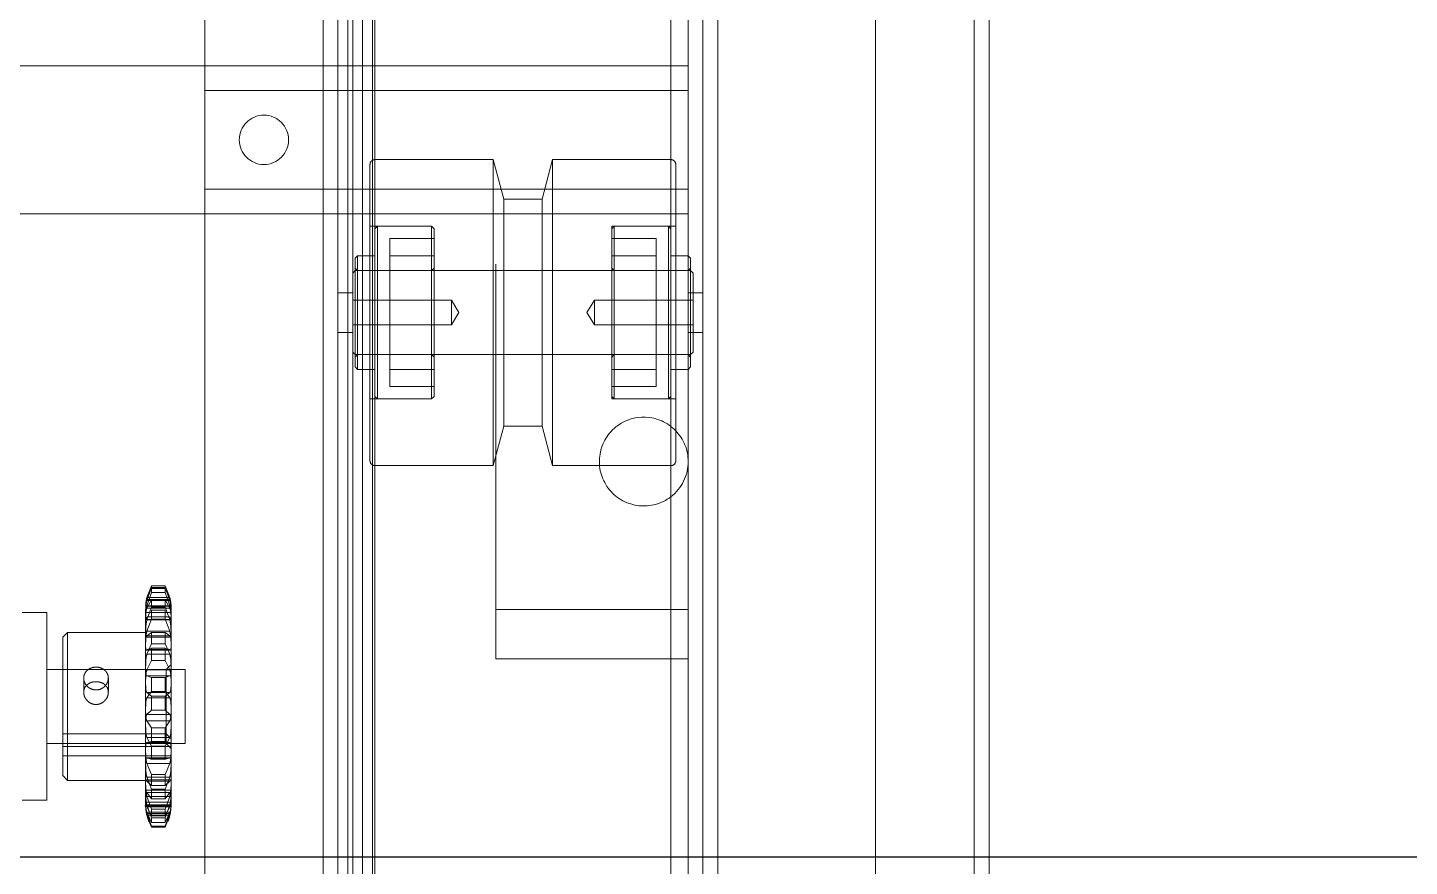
# Model space of a CAD drawing. Extents: x 539033 to 804858, y 468425 to 1263560.
# Drawn here: x 744572.3 to 744852.4, y 510506.8 to 510676.7 of the extents above; entities that cross this region are included whole.
import ezdxf

# ---------------------------------------------------------------- set-up
doc = ezdxf.new("R2010")
doc.units = 0
doc.header["$LTSCALE"] = 1000
doc.header["$MEASUREMENT"] = 0
doc.linetypes.add('ACAD_ISO02W100', pattern=[15, 12, -3])
doc.layers.get('0').update_dxf_attribs({"linetype": 'CONTINUOUS'})
doc.layers.add('摄像头', color=7, linetype='CONTINUOUS')
doc.layers.add('虚线', color=6, linetype='ACAD_ISO02W100', lineweight=18)

# ---------------------------------------------------------------- blocks, each defined once
blk = doc.blocks.new('A$C54714A9A')
at = {"layer": '摄像头', "color": 0, "lineweight": 25, "ltscale": 100}
blk.add_line((224.65, 2510.62), (224.65, 180.35), dxfattribs=at)
at = {"layer": '虚线', "color": 0, "linetype": 'ACAD_ISO02W100', "lineweight": 15}
for p, q in [((1178, 1533.76), (10, 1533.76)), ((1025, 1530.76), (10, 1530.76)), ((1175, 1530.76), (10, 1530.76)), ((1155, 1510.76), (10, 1510.76)), ((917, 1478.76), (116, 1478.76)), ((116, 1478.76), (1067, 1478.76)), ((1052, 1475.76), (126, 1475.76)), ((327, 1473.76), (326.5, 1473.26)), ((343, 1473.76), (327, 1473.76)), ((331, 1475.76), (331, 1472.76)), ((332.5, 1473.76), (332.5, 1453.76)), ((337.5, 1453.76), (337.5, 1473.76)), ((339, 1472.76), (339, 1475.76)), ((343.5, 1473.26), (343, 1473.76)), ((1052, 1472.76), (126, 1472.76)), ((264.83, 1469.26), (264.83, 1472.76)), ((274.83, 1472.76), (274.83, 1469.26)), ((324, 1473.26), (323.5, 1472.76)), ((323.5, 1472.76), (323.5, 1470.26)), ((324, 1473.26), (346, 1473.26)), ((326, 1473.26), (326.5, 1472.76)), ((326.5, 1473.26), (326.5, 1405.26)), ((326.5, 1472.76), (326.5, 1457.76)), ((343.5, 1472.76), (344, 1473.26)), ((343.5, 1405.26), (343.5, 1473.26)), ((343.5, 1457.76), (343.5, 1472.76)), ((346.5, 1472.76), (346, 1473.26)), ((346.5, 1470.26), (346.5, 1472.76)), ((355, 1472.76), (355, 1470.26)), ((360, 1472.76), (360, 1470.26)), ((380, 1472.76), (380, 1469.26)), ((385, 1472.76), (385, 1469.26)), ((45, 1469.26), (1044.63, 1469.26)), ((264.83, 1433.76), (264.83, 1469.26)), ((274.83, 1469.26), (274.83, 1433.76)), ((304, 1469.26), (304, 1445.26)), ((305, 1470.26), (365, 1470.26)), ((317.5, 1470.26), (317.5, 1457.26)), ((318, 1469.26), (317.5, 1468.76)), ((317.5, 1468.76), (352.5, 1468.76)), ((317.5, 1468.76), (317.5, 1457.76)), ((323.5, 1470.26), (323.5, 1469.26)), ((346.5, 1469.26), (346.5, 1470.26)), ((352.5, 1468.76), (352, 1469.26)), ((352.5, 1457.26), (352.5, 1470.26)), ((352.5, 1457.76), (352.5, 1468.76)), ((355, 1470.26), (355, 1408.26)), ((360, 1470.26), (360, 1408.26)), ((366, 1445.26), (366, 1469.26)), ((380, 1469.26), (380, 1409.26)), ((385, 1469.26), (385, 1409.26)), ((320, 1466.26), (350, 1466.26)), ((320, 1466.26), (320, 1457.26)), ((323.5, 1466.26), (323.5, 1457.26)), ((346.5, 1457.26), (346.5, 1466.26)), ((350, 1457.26), (350, 1466.26)), ((317.5, 1457.76), (352.5, 1457.76)), ((317.5, 1457.76), (318, 1457.26)), ((317.5, 1457.26), (352.5, 1457.26)), ((326.5, 1457.76), (326, 1457.26)), ((326.5, 1457.26), (326.5, 1421.26)), ((344, 1457.26), (343.5, 1457.76)), ((343.5, 1421.26), (343.5, 1457.26)), ((352, 1457.26), (352.5, 1457.76)), ((332.5, 1453.76), (333.2, 1453.76)), ((332.5, 1453.76), (335, 1452.25)), ((333.2, 1453.76), (337.5, 1453.76)), ((335, 1452.25), (337.5, 1453.76)), ((304, 1445.26), (366, 1445.26)), ((304, 1445.26), (312, 1443.16)), ((312, 1443.16), (358, 1443.16)), ((312, 1443.16), (312, 1435.36)), ((358, 1443.16), (366, 1445.26)), ((358, 1435.36), (358, 1443.16)), ((312, 1435.36), (304, 1433.26)), ((312, 1435.36), (358, 1435.36)), ((366, 1433.26), (358, 1435.36)), ((274.83, 1433.76), (264.83, 1433.76)), ((274.83, 1433.76), (334.83, 1433.76)), ((304, 1433.26), (366, 1433.26)), ((304, 1433.26), (304, 1409.26)), ((344.83, 1433.76), (334.83, 1433.76)), ((366, 1409.26), (366, 1433.26)), ((335, 1426.26), (332.5, 1424.76)), ((337.5, 1424.76), (335, 1426.26)), ((337.5, 1424.76), (332.5, 1424.76)), ((332.5, 1424.76), (332.5, 1404.76)), ((337.5, 1404.76), (337.5, 1424.76)), ((318, 1421.26), (317.5, 1420.76)), ((318, 1421.26), (317.5, 1420.76)), ((352.5, 1420.76), (317.5, 1420.76)), ((317.5, 1420.76), (317.5, 1409.76)), ((317.5, 1420.76), (317.5, 1408.26)), ((352, 1421.26), (318, 1421.26)), ((320, 1421.26), (320, 1412.26)), ((323.5, 1421.26), (323.5, 1412.26)), ((326, 1421.26), (326.5, 1420.76)), ((326.5, 1420.76), (326.5, 1405.76)), ((343.5, 1420.76), (344, 1421.26)), ((343.5, 1405.76), (343.5, 1420.76)), ((346.5, 1412.26), (346.5, 1421.26)), ((350, 1412.26), (350, 1421.26)), ((352.5, 1420.76), (352, 1421.26)), ((352.5, 1420.76), (352, 1421.26)), ((352.5, 1409.76), (352.5, 1420.76)), ((352.5, 1408.26), (352.5, 1420.76)), ((350, 1412.26), (320, 1412.26)), ((45, 1409.26), (925, 1409.26)), ((352.5, 1409.76), (317.5, 1409.76)), ((317.5, 1409.76), (318, 1409.26)), ((323.5, 1409.26), (323.5, 1408.26)), ((346.5, 1408.26), (346.5, 1409.26)), ((352, 1409.26), (352.5, 1409.76)), ((380, 1409.26), (380, 1404.76)), ((385, 1409.26), (385, 1404.76)), ((974, 1408.76), (116, 1408.76)), ((1067, 1406.76), (116, 1406.76)), ((304.13, 1408.76), (220.87, 1408.76)), ((385, 1408.76), (304.13, 1408.76)), ((305, 1408.26), (365, 1408.26)), ((323.5, 1408.26), (323.5, 1405.76)), ((346.5, 1405.76), (346.5, 1408.26)), ((355, 1408.26), (355, 1404.76)), ((360, 1408.26), (360, 1404.76)), ((449.13, 1408.76), (385, 1408.76)), ((1052, 1404.76), (72.97, 1404.76)), ((1052, 1403.76), (116, 1403.76)), ((323.5, 1405.76), (324, 1405.26)), ((346.5, 1405.76), (323.5, 1405.76)), ((346, 1405.26), (324, 1405.26)), ((326.5, 1405.76), (326, 1405.26)), ((326.5, 1405.26), (327, 1404.76)), ((331, 1404.76), (331, 1401.76)), ((339, 1401.76), (339, 1404.76)), ((343, 1404.76), (343.5, 1405.26)), ((344, 1405.26), (343.5, 1405.76)), ((346, 1405.26), (346.5, 1405.76)), ((355, 1404.76), (355, 1374.76)), ((360, 1404.76), (360, 1374.76)), ((380, 1404.76), (380, 1374.76)), ((385, 1404.76), (385, 1374.76)), ((1052, 1401.76), (72.97, 1401.76)), ((64, 1398.76), (1067, 1398.76)), ((917, 1398.76), (124, 1398.76)), ((1124, 1374.76), (64, 1374.76)), ((355, 1374.76), (355, 1331.76)), ((385, 1374.76), (385, 1122.76)), ((247.72, 1370.76), (247.72, 1367.96)), ((247.72, 1370.76), (262.72, 1370.76)), ((262.72, 1367.96), (262.72, 1370.76)), ((233.17, 1367.68), (230.73, 1366.76)), ((230.95, 1366.76), (233.52, 1367.68)), ((231.7, 1366.76), (233.79, 1367.68)), ((235.3, 1367.68), (232.65, 1366.76)), ((234.86, 1367.68), (233.04, 1366.76)), ((233.17, 1363.03), (233.17, 1367.68)), ((233.52, 1367), (233.52, 1367.68)), ((233.52, 1363.71), (233.52, 1367)), ((233.79, 1363.03), (233.79, 1367.68)), ((234.39, 1366.76), (237, 1367.68)), ((234.86, 1363.03), (234.86, 1367.68)), ((235.06, 1362.62), (235.06, 1367.93)), ((235.3, 1363.03), (235.3, 1367.68)), ((262.75, 1367.96), (235.5, 1367.96)), ((235.79, 1362.79), (235.79, 1367.92)), ((236.52, 1366.76), (237.77, 1367.68)), ((237, 1363.03), (237, 1367.68)), ((237.77, 1363.03), (237.77, 1367.68)), ((238.25, 1362.82), (238.25, 1367.9)), ((240.87, 1367.68), (238.47, 1366.76)), ((240.07, 1367.68), (239.19, 1366.76)), ((240.07, 1363.03), (240.07, 1367.68)), ((240.34, 1362.85), (240.34, 1367.86)), ((240.87, 1363.03), (240.87, 1367.68)), ((241.44, 1366.76), (243.63, 1367.68)), ((243.63, 1363.03), (243.63, 1367.68)), ((244.56, 1366.96), (244.56, 1363.75)), ((244.62, 1366.96), (244.77, 1367.68)), ((244.77, 1363.03), (244.77, 1367.68)), ((244.82, 1362.94), (244.82, 1367.77)), ((245.21, 1345.96), (245.21, 1367.96)), ((246.72, 1367.96), (247.72, 1366.96)), ((247.12, 1345.96), (247.12, 1367.96)), ((248.92, 1367.68), (247.19, 1366.76)), ((247.72, 1367.96), (247.72, 1345.96)), ((247.73, 1366.96), (247.72, 1366.96)), ((247.72, 1366.96), (247.72, 1345.96)), ((247.73, 1366.96), (249.64, 1366.96)), ((247.73, 1345.96), (247.73, 1366.96)), ((247.88, 1367.68), (247.88, 1363.03)), ((247.89, 1363.03), (247.89, 1367.68)), ((247.9, 1363.01), (247.9, 1367.7)), ((247.93, 1367.52), (248.12, 1366.76)), ((248.92, 1363.03), (248.92, 1367.68)), ((262.72, 1366.96), (249.64, 1366.96)), ((249.64, 1366.96), (249.64, 1345.96)), ((250.87, 1366.76), (252.27, 1367.68)), ((252.27, 1363.03), (252.27, 1367.68)), ((254.47, 1366.76), (253.57, 1367.68)), ((253.57, 1363.03), (253.57, 1367.68)), ((256.99, 1367.68), (258.27, 1366.76)), ((256.99, 1363.03), (256.99, 1367.68)), ((258.07, 1367.68), (257.3, 1366.76)), ((258.07, 1363.03), (258.07, 1367.68)), ((261.05, 1366.76), (261.41, 1367.68)), ((261.41, 1363.03), (261.41, 1367.68)), ((264.5, 1366.76), (262.66, 1367.68)), ((262.66, 1363.03), (262.66, 1367.68)), ((262.72, 1345.96), (262.72, 1367.96)), ((262.72, 1366.96), (263.72, 1367.96)), ((262.72, 1345.96), (262.72, 1366.96)), ((274.95, 1367.96), (262.75, 1367.96)), ((265.78, 1367.68), (267.89, 1366.76)), ((265.78, 1363.03), (265.78, 1367.68)), ((266.63, 1367.8), (266.63, 1362.91)), ((266.72, 1367.68), (267.05, 1366.76)), ((266.72, 1363.03), (266.72, 1367.68)), ((269.28, 1367.85), (269.28, 1362.86)), ((270.22, 1366.76), (269.49, 1367.68)), ((269.49, 1363.03), (269.49, 1367.68)), ((272.92, 1366.76), (270.46, 1367.68)), ((270.46, 1363.03), (270.46, 1367.68)), ((272.74, 1367.68), (275.33, 1366.76)), ((272.74, 1363.03), (272.74, 1367.68)), ((272.82, 1367.91), (272.82, 1362.8)), ((272.96, 1367.84), (273.38, 1367.68)), ((273.38, 1363.03), (273.38, 1367.68)), ((274.27, 1367.92), (274.27, 1362.79)), ((276.81, 1366.76), (275.1, 1367.68)), ((275.1, 1363.03), (275.1, 1367.68)), ((275.52, 1367.93), (275.52, 1362.78)), ((278.28, 1366.76), (275.63, 1367.68)), ((275.63, 1363.03), (275.63, 1367.68)), ((276.68, 1367.68), (279.28, 1366.76)), ((276.68, 1366.83), (276.68, 1367.68)), ((276.9, 1363.03), (276.9, 1367.68)), ((279.66, 1366.76), (277.27, 1367.68)), ((277.27, 1363.03), (277.27, 1367.68)), ((230.95, 1366.76), (230.73, 1366.76)), ((230.73, 1366.76), (230.73, 1363.96)), ((230.95, 1363.96), (230.95, 1366.76)), ((231.7, 1366.76), (232.65, 1366.76)), ((231.7, 1363.96), (231.7, 1366.76)), ((232.65, 1366.76), (232.65, 1363.96)), ((234.39, 1366.76), (233.04, 1366.76)), ((233.04, 1366.76), (233.04, 1363.96)), ((234.39, 1363.96), (234.39, 1366.76)), ((236.52, 1366.76), (238.47, 1366.76)), ((236.52, 1363.96), (236.52, 1366.76)), ((238.47, 1366.76), (238.47, 1363.96)), ((241.44, 1366.76), (239.19, 1366.76)), ((239.19, 1366.76), (239.19, 1363.96)), ((241.44, 1363.96), (241.44, 1366.76)), ((244.58, 1366.76), (247.19, 1366.76)), ((244.58, 1363.96), (244.58, 1366.76)), ((247.19, 1366.76), (247.19, 1363.96)), ((250.87, 1366.76), (248.12, 1366.76)), ((248.12, 1366.76), (248.12, 1363.96)), ((250.87, 1363.96), (250.87, 1366.76)), ((254.47, 1366.76), (257.3, 1366.76)), ((254.47, 1363.96), (254.47, 1366.76)), ((257.3, 1366.76), (257.3, 1363.96)), ((261.05, 1366.76), (258.27, 1366.76)), ((258.27, 1366.76), (258.27, 1363.96)), ((261.05, 1363.96), (261.05, 1366.76)), ((264.5, 1366.76), (267.05, 1366.76)), ((264.5, 1363.96), (264.5, 1366.76)), ((267.05, 1366.76), (267.05, 1363.96)), ((270.22, 1366.76), (267.89, 1366.76)), ((267.89, 1366.76), (267.89, 1363.96)), ((270.22, 1363.96), (270.22, 1366.76)), ((272.92, 1366.76), (274.75, 1366.76)), ((272.92, 1363.96), (272.92, 1366.76)), ((274.75, 1366.76), (274.75, 1363.96)), ((276.81, 1366.76), (275.33, 1366.76)), ((275.33, 1366.76), (275.33, 1363.96)), ((276.68, 1363.89), (276.68, 1366.83)), ((276.81, 1363.96), (276.81, 1366.76)), ((278.28, 1366.76), (279.08, 1366.76)), ((278.28, 1363.96), (278.28, 1366.76)), ((279.08, 1366.76), (279.08, 1363.96)), ((279.66, 1366.76), (279.28, 1366.76)), ((279.28, 1366.76), (279.28, 1363.96)), ((279.66, 1363.96), (279.66, 1366.76)), ((230.73, 1363.96), (231.88, 1363.52)), ((230.95, 1363.96), (230.73, 1363.96)), ((233.52, 1363.03), (230.95, 1363.96)), ((231.7, 1363.96), (232.65, 1363.96)), ((233.79, 1363.03), (231.7, 1363.96)), ((231.88, 1363.52), (233.17, 1363.03)), ((232.65, 1363.96), (235.3, 1363.03)), ((233.04, 1363.96), (234.86, 1363.03)), ((234.39, 1363.96), (233.04, 1363.96)), ((233.52, 1363.03), (233.52, 1363.71)), ((237, 1363.03), (234.39, 1363.96)), ((262.75, 1362.76), (235.5, 1362.76)), ((237.77, 1363.03), (236.52, 1363.96)), ((236.52, 1363.96), (238.47, 1363.96)), ((238.47, 1363.96), (240.87, 1363.03)), ((239.19, 1363.96), (240.07, 1363.03)), ((241.44, 1363.96), (239.19, 1363.96)), ((240.22, 1362.76), (240.22, 1346.96)), ((243.63, 1363.03), (241.44, 1363.96)), ((244.58, 1363.96), (247.19, 1363.96)), ((244.77, 1363.03), (244.62, 1363.75)), ((247.19, 1363.96), (248.92, 1363.03)), ((248.12, 1363.96), (247.93, 1363.19)), ((250.87, 1363.96), (248.12, 1363.96)), ((252.27, 1363.03), (250.87, 1363.96)), ((253.57, 1363.03), (254.47, 1363.96)), ((254.47, 1363.96), (257.3, 1363.96)), ((258.27, 1363.96), (256.99, 1363.03)), ((257.3, 1363.96), (258.07, 1363.03)), ((261.05, 1363.96), (258.27, 1363.96)), ((261.41, 1363.03), (261.05, 1363.96)), ((262.66, 1363.03), (264.5, 1363.96)), ((274.95, 1362.76), (262.75, 1362.76)), ((264.5, 1363.96), (267.05, 1363.96)), ((267.89, 1363.96), (265.78, 1363.03)), ((267.05, 1363.96), (266.72, 1363.03)), ((270.22, 1363.96), (267.89, 1363.96)), ((269.49, 1363.03), (270.22, 1363.96)), ((270.22, 1346.96), (270.22, 1362.76)), ((270.46, 1363.03), (272.92, 1363.96)), ((275.33, 1363.96), (272.74, 1363.03)), ((272.92, 1363.96), (274.75, 1363.96)), ((275.1, 1363.03), (276.81, 1363.96)), ((276.81, 1363.96), (275.33, 1363.96)), ((275.63, 1363.03), (278.28, 1363.96)), ((279.28, 1363.96), (276.68, 1363.03)), ((276.68, 1363.03), (276.68, 1363.89)), ((277.27, 1363.03), (279.66, 1363.96)), ((278.28, 1363.96), (279.08, 1363.96)), ((279.66, 1363.96), (279.28, 1363.96)), ((260.95, 1355.22), (258.08, 1355.22)), ((258.09, 1350.22), (260.95, 1350.22)), ((240.22, 1346.96), (241.22, 1345.96)), ((240.22, 1346.96), (260.95, 1346.96)), ((260.57, 1345.96), (241.22, 1345.96)), ((247.72, 1345.96), (247.72, 1342.76)), ((269.22, 1345.96), (260.57, 1345.96)), ((260.95, 1346.96), (270.22, 1346.96)), ((262.72, 1342.76), (262.72, 1345.96)), ((269.22, 1345.96), (270.22, 1346.96)), ((236.22, 1342.76), (236.22, 1337.76)), ((236.22, 1342.76), (274.22, 1342.76)), ((274.22, 1337.76), (274.22, 1342.76))]:
    blk.add_line(p, q, dxfattribs=at)
blk.add_circle((370, 1386.76), 5, dxfattribs=at)
for centre, radius, start, end in [((304.83, 1463.76), 9, 90, 142.3301), ((304.83, 1463.76), 9, 46.2383, 90), ((304.83, 1463.76), 9, 142.3301, 46.2383), ((305, 1469.26), 1, 90, 180), ((365, 1469.26), 1, 0, 90), ((305, 1409.26), 1, 180, 270), ((365, 1409.26), 1, 270, 0), ((235.5, 1357.86), 10.1, 90, 110.6381), ((274.95, 1357.86), 10.1, 82.387, 90), ((235.5, 1372.86), 10.1, 248.8096, 270)]:
    blk.add_arc(centre, radius, start, end, dxfattribs=at)
for points, knots in [([(235.04, 1367.93), (235.02, 1367.93), (234.99, 1367.94), (234.6, 1367.91), (233.99, 1367.85), (233.45, 1367.74), (233.17, 1367.68)], [0, 0, 0, 0, 0.221121, 0.478345, 0.734826, 1, 1, 1, 1]), ([(233.52, 1367.68), (233.8, 1367.74), (234.35, 1367.85), (235.05, 1367.91), (235.58, 1367.94), (235.71, 1367.93), (235.77, 1367.93)], [0, 0, 0, 0, 0.249643, 0.499462, 0.748564, 1, 1, 1, 1]), ([(235.76, 1367.92), (235.76, 1367.92), (235.77, 1367.91), (235.47, 1367.85), (235.06, 1367.74), (234.86, 1367.68)], [0, 0, 0, 0, 0.232348, 0.609744, 1, 1, 1, 1]), ([(238.23, 1367.9), (238.24, 1367.9), (238.28, 1367.93), (238.1, 1367.93), (237.67, 1367.94), (237, 1367.91), (236.17, 1367.85), (235.59, 1367.74), (235.3, 1367.68)], [0, 0, 0, 0, 0.023569, 0.215895, 0.410022, 0.604863, 0.799147, 1, 1, 1, 1]), ([(237, 1367.68), (237.28, 1367.74), (237.83, 1367.85), (238.68, 1367.91), (239.43, 1367.94), (240.02, 1367.94), (240.19, 1367.92), (240.28, 1367.91)], [0, 0, 0, 0, 0.199375, 0.398849, 0.597741, 0.798497, 1, 1, 1, 1]), ([(240.3, 1367.86), (240.31, 1367.85), (240.35, 1367.82), (240.19, 1367.74), (240.07, 1367.68)], [0, 0, 0, 0, 0.260197, 1, 1, 1, 1]), ([(244.78, 1367.77), (244.79, 1367.79), (244.82, 1367.87), (244.58, 1367.91), (244.09, 1367.94), (243.37, 1367.94), (242.54, 1367.91), (241.65, 1367.85), (241.13, 1367.74), (240.87, 1367.68)], [0, 0, 0, 0, 0.060403, 0.215396, 0.369928, 0.525921, 0.68249, 0.838604, 1, 1, 1, 1]), ([(243.63, 1367.68), (243.86, 1367.74), (244.31, 1367.85), (245.17, 1367.91), (246.03, 1367.94), (246.82, 1367.94), (247.44, 1367.91), (247.85, 1367.85), (247.88, 1367.74), (247.89, 1367.68)], [0, 0, 0, 0, 0.141536, 0.283145, 0.42434, 0.566862, 0.709906, 0.852548, 1, 1, 1, 1]), ([(247.73, 1366.96), (247.55, 1367.14), (247.23, 1367.47), (246.91, 1367.8), (246.76, 1367.96)], [0, 0, 0, 0, 0.549266, 1, 1, 1, 1]), ([(248.67, 1367.96), (248.81, 1367.8), (249.14, 1367.47), (249.46, 1367.14), (249.64, 1366.96)], [0, 0, 0, 0, 0.450745, 1, 1, 1, 1]), ([(253.57, 1367.68), (253.48, 1367.74), (253.31, 1367.85), (252.73, 1367.91), (251.98, 1367.94), (251.13, 1367.94), (250.27, 1367.91), (249.47, 1367.85), (249.11, 1367.74), (248.92, 1367.68)], [0, 0, 0, 0, 0.141507, 0.283118, 0.424314, 0.566835, 0.70988, 0.852516, 1, 1, 1, 1]), ([(252.27, 1367.68), (252.41, 1367.74), (252.69, 1367.85), (253.39, 1367.91), (254.21, 1367.94), (255.08, 1367.94), (255.9, 1367.91), (256.59, 1367.85), (256.86, 1367.74), (256.99, 1367.68)], [0, 0, 0, 0, 0.141524, 0.283131, 0.424326, 0.566849, 0.709893, 0.852534, 1, 1, 1, 1]), ([(262.66, 1367.68), (262.47, 1367.74), (262.09, 1367.85), (261.3, 1367.91), (260.44, 1367.94), (259.59, 1367.94), (258.86, 1367.91), (258.29, 1367.85), (258.14, 1367.74), (258.07, 1367.68)], [0, 0, 0, 0, 0.141532, 0.283143, 0.424337, 0.566858, 0.709908, 0.852541, 1, 1, 1, 1]), ([(261.41, 1367.68), (261.44, 1367.74), (261.5, 1367.85), (261.93, 1367.91), (262.57, 1367.94), (263.37, 1367.94), (264.24, 1367.91), (265.1, 1367.85), (265.55, 1367.74), (265.78, 1367.68)], [0, 0, 0, 0, 0.141537, 0.283143, 0.424336, 0.566861, 0.709907, 0.85254, 1, 1, 1, 1]), ([(270.46, 1367.68), (270.2, 1367.74), (269.69, 1367.85), (268.82, 1367.91), (268, 1367.94), (267.3, 1367.94), (266.83, 1367.91), (266.61, 1367.88), (266.65, 1367.81), (266.66, 1367.8)], [0, 0, 0, 0, 0.158985, 0.318051, 0.476649, 0.636736, 0.797419, 0.957639, 1, 1, 1, 1]), ([(269.49, 1367.68), (269.38, 1367.74), (269.25, 1367.82), (269.3, 1367.84), (269.3, 1367.85)], [0, 0, 0, 0, 0.803203, 1, 1, 1, 1]), ([(269.36, 1367.91), (269.45, 1367.92), (269.65, 1367.94), (270.26, 1367.94), (271.02, 1367.91), (271.9, 1367.85), (272.46, 1367.74), (272.74, 1367.68)], [0, 0, 0, 0, 0.196966, 0.395778, 0.595325, 0.794301, 1, 1, 1, 1]), ([(275.63, 1367.68), (275.35, 1367.74), (274.79, 1367.85), (273.99, 1367.91), (273.34, 1367.94), (272.94, 1367.93), (272.77, 1367.93), (272.82, 1367.91), (272.82, 1367.91)], [0, 0, 0, 0, 0.199007, 0.398119, 0.596636, 0.79704, 0.998168, 1, 1, 1, 1]), ([(275.1, 1367.68), (274.91, 1367.74), (274.54, 1367.85), (274.28, 1367.9), (274.3, 1367.92), (274.3, 1367.92)], [0, 0, 0, 0, 0.398795, 0.797788, 1, 1, 1, 1]), ([(274.3, 1367.93), (274.38, 1367.93), (274.52, 1367.94), (275.08, 1367.91), (275.82, 1367.85), (276.39, 1367.74), (276.68, 1367.68)], [0, 0, 0, 0, 0.247581, 0.496074, 0.743847, 1, 1, 1, 1]), ([(275.53, 1367.93), (275.58, 1367.93), (275.68, 1367.92), (276.18, 1367.85), (276.66, 1367.74), (276.9, 1367.68)], [0, 0, 0, 0, 0.330256, 0.659537, 1, 1, 1, 1]), ([(277.27, 1367.68), (277.01, 1367.74), (276.5, 1367.85), (275.92, 1367.91), (275.57, 1367.94), (275.55, 1367.93), (275.55, 1367.93)], [0, 0, 0, 0, 0.265418, 0.531019, 0.795833, 1, 1, 1, 1]), ([(233.17, 1363.03), (233.44, 1362.97), (233.96, 1362.86), (234.58, 1362.8), (234.98, 1362.77), (235.03, 1362.78), (235.05, 1362.78)], [0, 0, 0, 0, 0.254489, 0.509101, 0.762967, 1, 1, 1, 1]), ([(235.78, 1362.78), (235.72, 1362.78), (235.6, 1362.77), (235.08, 1362.8), (234.37, 1362.86), (233.81, 1362.97), (233.52, 1363.03)], [0, 0, 0, 0, 0.247576, 0.496065, 0.743843, 1, 1, 1, 1]), ([(234.86, 1363.03), (235.06, 1362.97), (235.45, 1362.86), (235.76, 1362.8), (235.76, 1362.79), (235.76, 1362.79)], [0, 0, 0, 0, 0.374389, 0.748974, 1, 1, 1, 1]), ([(235.3, 1363.03), (235.58, 1362.97), (236.14, 1362.86), (236.96, 1362.8), (237.64, 1362.77), (238.08, 1362.78), (238.28, 1362.78), (238.23, 1362.81), (238.23, 1362.82)], [0, 0, 0, 0, 0.19277, 0.385639, 0.577949, 0.772062, 0.966887, 1, 1, 1, 1]), ([(240.29, 1362.81), (240.21, 1362.79), (240.04, 1362.77), (239.47, 1362.78), (238.72, 1362.8), (237.85, 1362.86), (237.29, 1362.97), (237, 1363.03)], [0, 0, 0, 0, 0.196956, 0.395773, 0.595314, 0.794285, 1, 1, 1, 1]), ([(240.07, 1363.03), (240.18, 1362.97), (240.34, 1362.89), (240.31, 1362.86), (240.3, 1362.85)], [0, 0, 0, 0, 0.709741, 1, 1, 1, 1]), ([(240.87, 1363.03), (241.12, 1362.97), (241.62, 1362.86), (242.49, 1362.8), (243.33, 1362.78), (244.05, 1362.77), (244.56, 1362.8), (244.82, 1362.84), (244.79, 1362.92), (244.78, 1362.94)], [0, 0, 0, 0, 0.15488, 0.309861, 0.464387, 0.620369, 0.776919, 0.933027, 1, 1, 1, 1]), ([(247.89, 1363.03), (247.88, 1362.97), (247.85, 1362.86), (247.46, 1362.8), (246.86, 1362.78), (246.07, 1362.77), (245.21, 1362.8), (244.34, 1362.86), (243.87, 1362.97), (243.63, 1363.03)], [0, 0, 0, 0, 0.141529, 0.283139, 0.424338, 0.566857, 0.709905, 0.852544, 1, 1, 1, 1]), ([(248.92, 1363.03), (249.1, 1362.97), (249.45, 1362.86), (250.23, 1362.8), (251.08, 1362.78), (251.94, 1362.77), (252.7, 1362.8), (253.3, 1362.86), (253.48, 1362.97), (253.57, 1363.03)], [0, 0, 0, 0, 0.141541, 0.28315, 0.424342, 0.566865, 0.70991, 0.852549, 1, 1, 1, 1]), ([(256.99, 1363.03), (256.86, 1362.97), (256.61, 1362.86), (255.94, 1362.8), (255.13, 1362.78), (254.26, 1362.77), (253.43, 1362.8), (252.7, 1362.86), (252.42, 1362.97), (252.27, 1363.03)], [0, 0, 0, 0, 0.1415417, 0.2831466, 0.4243428, 0.566864, 0.7099116, 0.852545, 1, 1, 1, 1]), ([(258.07, 1363.03), (258.14, 1362.97), (258.28, 1362.86), (258.82, 1362.8), (259.54, 1362.78), (260.39, 1362.77), (261.26, 1362.8), (262.07, 1362.86), (262.46, 1362.97), (262.66, 1363.03)], [0, 0, 0, 0, 0.141531, 0.283145, 0.42434, 0.566861, 0.709907, 0.852541, 1, 1, 1, 1]), ([(265.78, 1363.03), (265.56, 1362.97), (265.13, 1362.86), (264.29, 1362.8), (263.42, 1362.78), (262.61, 1362.77), (261.96, 1362.8), (261.51, 1362.86), (261.45, 1362.97), (261.41, 1363.03)], [0, 0, 0, 0, 0.141535, 0.283143, 0.424335, 0.566857, 0.709906, 0.852538, 1, 1, 1, 1]), ([(266.66, 1362.91), (266.65, 1362.9), (266.61, 1362.84), (266.81, 1362.8), (267.26, 1362.77), (267.95, 1362.77), (268.77, 1362.8), (269.67, 1362.86), (270.19, 1362.97), (270.46, 1363.03)], [0, 0, 0, 0, 0.03564, 0.194715, 0.353327, 0.513425, 0.674117, 0.834346, 1, 1, 1, 1]), ([(269.3, 1362.86), (269.29, 1362.87), (269.25, 1362.89), (269.38, 1362.97), (269.49, 1363.03)], [0, 0, 0, 0, 0.162873, 1, 1, 1, 1]), ([(272.74, 1363.03), (272.47, 1362.97), (271.93, 1362.86), (271.07, 1362.8), (270.3, 1362.78), (269.68, 1362.77), (269.47, 1362.79), (269.37, 1362.8)], [0, 0, 0, 0, 0.199356, 0.398838, 0.597728, 0.798485, 1, 1, 1, 1]), ([(273.38, 1363.03), (273.23, 1362.97), (272.92, 1362.86), (272.78, 1362.8), (272.9, 1362.78), (273.31, 1362.77), (273.95, 1362.8), (274.76, 1362.86), (275.34, 1362.97), (275.63, 1363.03)], [0, 0, 0, 0, 0.141499, 0.283117, 0.424308, 0.566825, 0.709873, 0.852509, 1, 1, 1, 1]), ([(274.3, 1362.79), (274.3, 1362.8), (274.27, 1362.81), (274.53, 1362.86), (274.91, 1362.97), (275.1, 1363.03)], [0, 0, 0, 0, 0.182358, 0.584394, 1, 1, 1, 1]), ([(276.68, 1363.03), (276.4, 1362.97), (275.84, 1362.86), (275.11, 1362.8), (274.55, 1362.77), (274.39, 1362.78), (274.31, 1362.78)], [0, 0, 0, 0, 0.249685, 0.499499, 0.748581, 1, 1, 1, 1]), ([(276.9, 1363.03), (276.67, 1362.97), (276.2, 1362.86), (275.7, 1362.8), (275.59, 1362.79), (275.53, 1362.78)], [0, 0, 0, 0, 0.333544, 0.667264, 1, 1, 1, 1]), ([(275.55, 1362.78), (275.55, 1362.78), (275.56, 1362.78), (275.89, 1362.8), (276.47, 1362.86), (277, 1362.97), (277.27, 1363.03)], [0, 0, 0, 0, 0.187473, 0.455813, 0.723391, 1, 1, 1, 1]), ([(258.09, 1350.22), (257.83, 1350.24), (257.32, 1350.3), (256.6, 1350.7), (256.01, 1351.31), (255.64, 1352.09), (255.57, 1352.94), (255.79, 1353.74), (256.25, 1354.43), (256.92, 1354.95), (257.7, 1355.23), (258.48, 1355.22), (259.08, 1355.01), (259.35, 1354.74), (259.45, 1354.64)], [0, 0, 0, 0, 0.0851, 0.170099, 0.257768, 0.34791, 0.43498, 0.518101, 0.6026, 0.691502, 0.781236, 0.86707, 0.950451, 1, 1, 1, 1]), ([(260.95, 1355.22), (260.69, 1355.19), (260.17, 1355.14), (259.46, 1354.71), (258.9, 1354.08), (258.58, 1353.29), (258.53, 1352.44), (258.76, 1351.63), (259.23, 1350.93), (259.9, 1350.43), (260.67, 1350.19), (261.45, 1350.23), (262.16, 1350.55), (262.72, 1351.1), (263.09, 1351.85), (263.22, 1352.69), (263.11, 1353.53), (262.76, 1354.27), (262.22, 1354.85), (261.58, 1355.17), (261.13, 1355.2), (260.95, 1355.22)], [0, 0, 0, 0, 0.053184, 0.106351, 0.159972, 0.213916, 0.26736, 0.320257, 0.373415, 0.427228, 0.48108, 0.534299, 0.587202, 0.640577, 0.6945, 0.748192, 0.801216, 0.854184, 0.907787, 0.961733, 1, 1, 1, 1]), ([(259.45, 1354.64), (259.53, 1354.58), (259.81, 1354.35), (260.09, 1353.74), (260.27, 1352.92), (260.2, 1352.09), (259.96, 1351.34), (259.64, 1350.98), (259.49, 1350.8)], [0, 0, 0, 0, 0.077569, 0.27009, 0.462099, 0.644247, 0.823031, 1, 1, 1, 1]), ([(259.49, 1350.8), (259.48, 1350.79), (259.32, 1350.56), (258.84, 1350.31), (258.33, 1350.25), (258.09, 1350.22)], [0, 0, 0, 0, 0.024836, 0.523632, 1, 1, 1, 1])]:
    blk.add_open_spline(points, degree=3, knots=knots, dxfattribs=at)

msp = doc.modelspace()

# ---------------------------------------------------------------- block references
at = {"xscale": -1, "rotation": 270}
msp.add_blockref('A$C54714A9A', (743233.45, 510284.02), dxfattribs=at)

doc.saveas('drawing.dxf')
